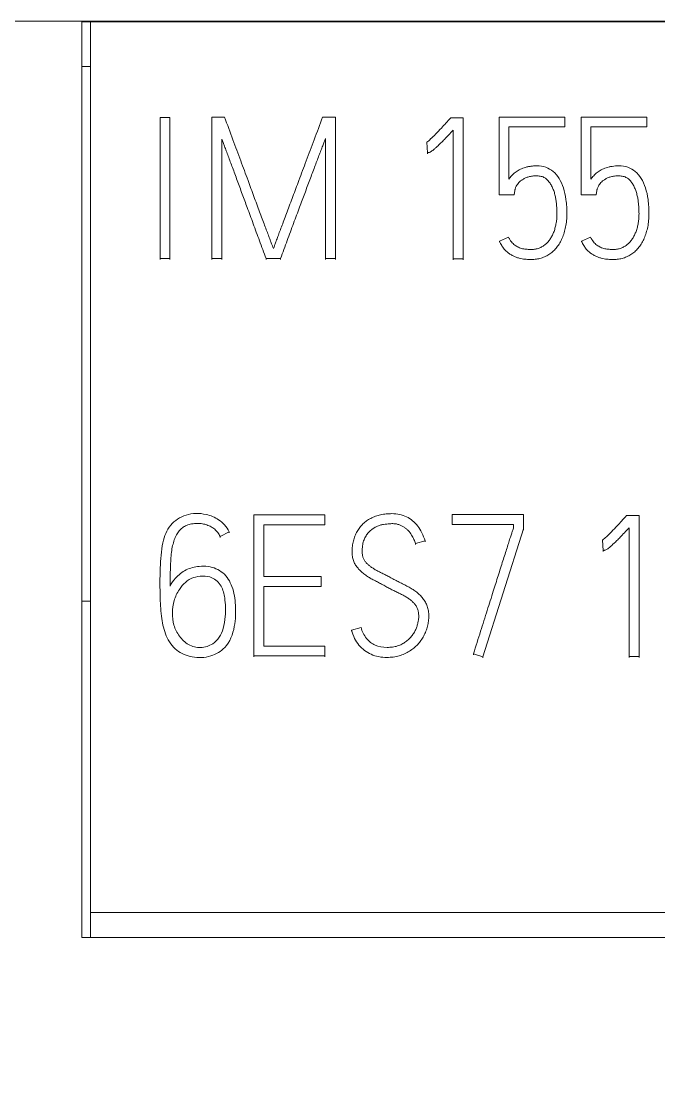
# Model space of a CAD drawing. Header units: millimetres. Extents: x 1359 to 3577, y 1336 to 3557.
# Drawn here: x 2545.79 to 2552.95, y 3041.61 to 3053.56 of the extents above; entities that cross this region are included whole.
import ezdxf

# ---------------------------------------------------------------- set-up
doc = ezdxf.new("R2010")
doc.units = ezdxf.units.MM
doc.set_wipeout_variables(frame=1)
doc.layers.add('000-PI-Oprema', color=30, linetype='Continuous', lineweight=5)

msp = doc.modelspace()

# ---------------------------------------------------------------- wipeouts: each hides what was drawn before it
msp.add_wipeout([(2541.571, 3053.556), (2576.371, 3053.556), (2576.371, 2906.55), (2541.571, 2906.55)])

# ---------------------------------------------------------------- next in the draw order: linework, layer by layer
at = {"color": 0, "linetype": 'ByBlock', "lineweight": 0, "ltscale": 0.25}
msp.add_lwpolyline([(2541.571, 3053.556), (2576.371, 3053.556), (2576.371, 2906.55), (2541.571, 2906.55), (2541.571, 3053.556)], dxfattribs=at)
at = {"layer": '000-PI-Oprema', "color": 0, "linetype": 'ByBlock', "lineweight": 0}
for p, q in [((2546.471, 3053.556), (2541.571, 3053.556)), ((2546.571, 3053.55), (2546.471, 3053.55)), ((2571.371, 3053.55), (2546.571, 3053.55)), ((2546.571, 3053.55), (2546.571, 3043.556)), ((2546.571, 3053.05), (2546.471, 3053.05)), ((2547.461, 3052.477), (2547.35, 3052.477)), ((2547.35, 3052.477), (2547.35, 3050.895)), ((2547.461, 3050.895), (2547.461, 3052.477)), ((2547.932, 3052.482), (2547.932, 3050.895)), ((2548.074, 3052.482), (2547.932, 3052.482)), ((2549.318, 3052.482), (2549.174, 3052.482)), ((2549.318, 3050.895), (2549.318, 3052.482)), ((2550.612, 3052.473), (2550.752, 3052.473)), ((2550.752, 3052.473), (2550.752, 3050.892)), ((2551.893, 3052.482), (2551.154, 3052.482)), ((2551.154, 3052.482), (2551.154, 3051.61)), ((2551.893, 3052.372), (2551.893, 3052.482)), ((2552.814, 3052.482), (2552.075, 3052.482)), ((2552.075, 3052.482), (2552.075, 3051.61)), ((2552.814, 3052.372), (2552.814, 3052.482)), ((2551.265, 3051.786), (2551.265, 3052.372)), ((2551.265, 3052.372), (2551.893, 3052.372)), ((2552.186, 3051.786), (2552.186, 3052.372)), ((2552.186, 3052.372), (2552.814, 3052.372)), ((2548.045, 3050.895), (2548.045, 3052.235)), ((2549.205, 3052.24), (2549.205, 3050.895)), ((2550.641, 3050.892), (2550.641, 3052.336)), ((2550.343, 3052.198), (2550.343, 3052.186)), ((2550.35, 3052.081), (2550.343, 3052.198)), ((2550.35, 3052.081), (2550.35, 3052.068)), ((2551.322, 3051.61), (2551.331, 3051.658)), ((2551.331, 3051.658), (2551.331, 3051.646)), ((2552.243, 3051.61), (2552.252, 3051.658)), ((2552.252, 3051.658), (2552.252, 3051.646)), ((2551.154, 3051.61), (2551.322, 3051.61)), ((2552.075, 3051.61), (2552.243, 3051.61)), ((2551.915, 3051.392), (2551.915, 3051.404)), ((2552.836, 3051.392), (2552.836, 3051.404)), ((2551.26, 3051.135), (2551.158, 3051.088)), ((2551.158, 3051.088), (2551.158, 3051.076)), ((2552.181, 3051.135), (2552.079, 3051.088)), ((2552.079, 3051.088), (2552.079, 3051.076)), ((2547.35, 3050.895), (2547.461, 3050.895)), ((2547.35, 3050.895), (2547.35, 3050.882)), ((2547.461, 3050.895), (2547.461, 3050.882)), ((2547.932, 3050.895), (2547.932, 3050.882)), ((2547.932, 3050.895), (2548.045, 3050.895)), ((2548.045, 3050.895), (2548.045, 3050.882)), ((2548.54, 3050.895), (2548.54, 3050.882)), ((2548.54, 3050.895), (2548.702, 3050.895)), ((2548.702, 3050.895), (2548.702, 3050.882)), ((2549.205, 3050.895), (2549.318, 3050.895)), ((2549.205, 3050.895), (2549.205, 3050.882)), ((2549.318, 3050.895), (2549.318, 3050.882)), ((2550.641, 3050.892), (2550.641, 3050.88)), ((2550.752, 3050.892), (2550.641, 3050.892)), ((2550.752, 3050.892), (2550.752, 3050.88)), ((2549.201, 3048.018), (2548.404, 3048.018)), ((2548.404, 3048.018), (2548.404, 3046.436)), ((2549.201, 3047.906), (2549.201, 3048.018)), ((2551.429, 3048.02), (2550.63, 3048.02)), ((2550.63, 3048.02), (2550.63, 3047.908)), ((2551.429, 3047.86), (2551.429, 3048.02)), ((2552.585, 3048.009), (2552.725, 3048.009)), ((2552.725, 3048.009), (2552.725, 3046.429)), ((2548.127, 3047.829), (2548.025, 3047.776)), ((2548.127, 3047.829), (2548.127, 3047.816)), ((2548.515, 3047.325), (2548.515, 3047.906)), ((2548.515, 3047.906), (2549.201, 3047.906)), ((2550.63, 3047.908), (2551.318, 3047.908)), ((2550.974, 3046.425), (2551.429, 3047.86)), ((2551.318, 3047.908), (2551.318, 3047.877)), ((2551.429, 3047.86), (2551.429, 3047.847)), ((2552.614, 3046.429), (2552.614, 3047.873)), ((2548.025, 3047.776), (2548.025, 3047.763)), ((2550.215, 3047.697), (2550.324, 3047.728)), ((2550.215, 3047.697), (2550.215, 3047.684)), ((2550.324, 3047.728), (2550.324, 3047.715)), ((2552.316, 3047.735), (2552.316, 3047.722)), ((2552.323, 3047.618), (2552.316, 3047.735)), ((2549.505, 3047.607), (2549.505, 3047.595)), ((2552.323, 3047.618), (2552.323, 3047.605)), ((2549.159, 3047.325), (2548.515, 3047.325)), ((2549.159, 3047.215), (2549.159, 3047.325)), ((2547.349, 3047.237), (2547.349, 3047.224)), ((2548.515, 3046.546), (2548.515, 3047.215)), ((2548.515, 3047.215), (2549.159, 3047.215)), ((2546.471, 3047.05), (2546.571, 3047.05)), ((2548.198, 3046.92), (2548.198, 3046.933)), ((2550.366, 3046.87), (2550.366, 3046.882)), ((2549.607, 3046.755), (2549.498, 3046.724)), ((2549.498, 3046.724), (2549.498, 3046.711)), ((2549.201, 3046.546), (2548.515, 3046.546)), ((2549.201, 3046.436), (2549.201, 3046.546)), ((2548.404, 3046.436), (2548.404, 3046.423)), ((2548.404, 3046.436), (2549.201, 3046.436)), ((2549.201, 3046.436), (2549.201, 3046.423)), ((2550.867, 3046.46), (2550.867, 3046.447)), ((2550.867, 3046.46), (2550.974, 3046.425)), ((2550.974, 3046.425), (2550.974, 3046.412)), ((2552.725, 3046.429), (2552.614, 3046.429)), ((2552.614, 3046.429), (2552.614, 3046.416)), ((2552.725, 3046.429), (2552.725, 3046.416)), ((2571.371, 3043.556), (2546.571, 3043.556)), ((2546.571, 3043.556), (2546.571, 3043.275)), ((2571.471, 3043.275), (2546.471, 3043.275))]:
    msp.add_line(p, q, dxfattribs=at)
for points, knots in [([(2546.471, 3053.556), (2546.471, 3051.964), (2546.471, 3048.538), (2546.471, 3045.11), (2546.471, 3043.275)], [0, 0, 0, 0, 0.464934, 1, 1, 1, 1]), ([(2548.624, 3051.007), (2548.622, 3051.012), (2548.615, 3051.026), (2548.604, 3051.054), (2548.589, 3051.094), (2548.57, 3051.144), (2548.548, 3051.203), (2548.523, 3051.269), (2548.496, 3051.342), (2548.466, 3051.421), (2548.435, 3051.504), (2548.403, 3051.592), (2548.37, 3051.681), (2548.322, 3051.814), (2548.253, 3051.996), (2548.166, 3052.233), (2548.105, 3052.397), (2548.074, 3052.482)], [0, 0, 0, 0, 0.010517, 0.029578, 0.057191, 0.091739, 0.131602, 0.17678, 0.226508, 0.280023, 0.337325, 0.396884, 0.457174, 0.518195, 0.6666, 0.827202, 1, 1, 1, 1]), ([(2549.174, 3052.482), (2549.143, 3052.397), (2549.082, 3052.233), (2548.993, 3051.995), (2548.924, 3051.814), (2548.874, 3051.681), (2548.841, 3051.592), (2548.809, 3051.504), (2548.777, 3051.421), (2548.748, 3051.342), (2548.72, 3051.269), (2548.695, 3051.203), (2548.673, 3051.144), (2548.655, 3051.094), (2548.641, 3051.054), (2548.631, 3051.026), (2548.626, 3051.012), (2548.624, 3051.007)], [0, 0, 0, 0, 0.172856, 0.333623, 0.482302, 0.543591, 0.604043, 0.663657, 0.720959, 0.774475, 0.824205, 0.869357, 0.90914, 0.943554, 0.970979, 0.989794, 1, 1, 1, 1]), ([(2550.343, 3052.198), (2550.358, 3052.21), (2550.392, 3052.24), (2550.446, 3052.294), (2550.503, 3052.353), (2550.559, 3052.414), (2550.594, 3052.453), (2550.612, 3052.473)], [0, 0, 0, 0, 0.14828, 0.351812, 0.596934, 0.786757, 1, 1, 1, 1]), ([(2548.045, 3052.235), (2548.049, 3052.223), (2548.059, 3052.195), (2548.075, 3052.151), (2548.094, 3052.099), (2548.116, 3052.041), (2548.139, 3051.979), (2548.164, 3051.913), (2548.19, 3051.843), (2548.217, 3051.77), (2548.245, 3051.694), (2548.272, 3051.618), (2548.3, 3051.542), (2548.342, 3051.432), (2548.396, 3051.282), (2548.467, 3051.091), (2548.515, 3050.961), (2548.54, 3050.895)], [0, 0, 0, 0, 0.027797, 0.061126, 0.099988, 0.14327, 0.189861, 0.23976, 0.292286, 0.346758, 0.403177, 0.460328, 0.516996, 0.573181, 0.708838, 0.851111, 1, 1, 1, 1]), ([(2548.702, 3050.895), (2548.727, 3050.962), (2548.776, 3051.093), (2548.847, 3051.286), (2548.904, 3051.436), (2548.945, 3051.548), (2548.974, 3051.625), (2549.002, 3051.701), (2549.03, 3051.776), (2549.058, 3051.849), (2549.084, 3051.919), (2549.109, 3051.986), (2549.133, 3052.048), (2549.155, 3052.105), (2549.174, 3052.157), (2549.191, 3052.201), (2549.201, 3052.228), (2549.205, 3052.24)], [0, 0, 0, 0, 0.150097, 0.292972, 0.428623, 0.485357, 0.542309, 0.599481, 0.655764, 0.710053, 0.762346, 0.812025, 0.858473, 0.901688, 0.940344, 0.973115, 1, 1, 1, 1]), ([(2550.641, 3052.336), (2550.623, 3052.317), (2550.59, 3052.282), (2550.544, 3052.234), (2550.505, 3052.194), (2550.472, 3052.162), (2550.444, 3052.137), (2550.421, 3052.116), (2550.402, 3052.102), (2550.387, 3052.091), (2550.375, 3052.086), (2550.365, 3052.083), (2550.357, 3052.082), (2550.353, 3052.081), (2550.35, 3052.081)], [0, 0, 0, 0, 0.200504, 0.370797, 0.510902, 0.6264, 0.722885, 0.800448, 0.861213, 0.907383, 0.939504, 0.963232, 0.983337, 1, 1, 1, 1]), ([(2551.158, 3051.088), (2551.166, 3051.072), (2551.182, 3051.042), (2551.21, 3051.001), (2551.242, 3050.969), (2551.276, 3050.944), (2551.31, 3050.924), (2551.345, 3050.909), (2551.379, 3050.898), (2551.412, 3050.89), (2551.443, 3050.887), (2551.472, 3050.885), (2551.496, 3050.884), (2551.53, 3050.883), (2551.573, 3050.886), (2551.627, 3050.898), (2551.678, 3050.918), (2551.725, 3050.945), (2551.767, 3050.979), (2551.804, 3051.021), (2551.837, 3051.069), (2551.864, 3051.124), (2551.886, 3051.184), (2551.903, 3051.25), (2551.913, 3051.321), (2551.917, 3051.424), (2551.91, 3051.548), (2551.882, 3051.683), (2551.834, 3051.792), (2551.767, 3051.874), (2551.679, 3051.925), (2551.6, 3051.935), (2551.541, 3051.933), (2551.503, 3051.929), (2551.468, 3051.922), (2551.436, 3051.913), (2551.407, 3051.902), (2551.38, 3051.889), (2551.356, 3051.874), (2551.334, 3051.859), (2551.313, 3051.842), (2551.295, 3051.824), (2551.279, 3051.805), (2551.269, 3051.793), (2551.265, 3051.786)], [0, 0, 0, 0, 0.024069, 0.045895, 0.065947, 0.084694, 0.102332, 0.119106, 0.135048, 0.150058, 0.164263, 0.177124, 0.187995, 0.196882, 0.221955, 0.246228, 0.270266, 0.294235, 0.318316, 0.3431, 0.368916, 0.395996, 0.424718, 0.455141, 0.487371, 0.521739, 0.59301, 0.653818, 0.706175, 0.751859, 0.794087, 0.838462, 0.856298, 0.873015, 0.888721, 0.903495, 0.9174, 0.930548, 0.943125, 0.955271, 0.967063, 0.978466, 0.989425, 1, 1, 1, 1]), ([(2552.079, 3051.088), (2552.087, 3051.072), (2552.103, 3051.042), (2552.131, 3051.001), (2552.163, 3050.969), (2552.197, 3050.944), (2552.231, 3050.924), (2552.266, 3050.909), (2552.3, 3050.898), (2552.333, 3050.89), (2552.364, 3050.887), (2552.393, 3050.885), (2552.417, 3050.884), (2552.451, 3050.883), (2552.494, 3050.886), (2552.548, 3050.898), (2552.599, 3050.918), (2552.646, 3050.945), (2552.688, 3050.979), (2552.725, 3051.021), (2552.758, 3051.069), (2552.785, 3051.124), (2552.807, 3051.184), (2552.824, 3051.25), (2552.834, 3051.321), (2552.838, 3051.424), (2552.831, 3051.548), (2552.803, 3051.683), (2552.755, 3051.792), (2552.688, 3051.874), (2552.6, 3051.925), (2552.521, 3051.935), (2552.461, 3051.933), (2552.424, 3051.929), (2552.389, 3051.922), (2552.357, 3051.913), (2552.328, 3051.902), (2552.301, 3051.889), (2552.277, 3051.874), (2552.255, 3051.859), (2552.234, 3051.842), (2552.216, 3051.824), (2552.2, 3051.805), (2552.19, 3051.793), (2552.186, 3051.786)], [0, 0, 0, 0, 0.024069, 0.045895, 0.065947, 0.084694, 0.102332, 0.119106, 0.135048, 0.150058, 0.164263, 0.177124, 0.187995, 0.196882, 0.221955, 0.246228, 0.270266, 0.294235, 0.318316, 0.3431, 0.368916, 0.395996, 0.424718, 0.455141, 0.487371, 0.521739, 0.59301, 0.653818, 0.706175, 0.751859, 0.794087, 0.838462, 0.856298, 0.873015, 0.888721, 0.903495, 0.9174, 0.930548, 0.943125, 0.955271, 0.967063, 0.978466, 0.989425, 1, 1, 1, 1]), ([(2551.331, 3051.658), (2551.331, 3051.661), (2551.332, 3051.666), (2551.336, 3051.677), (2551.34, 3051.692), (2551.348, 3051.709), (2551.36, 3051.727), (2551.376, 3051.747), (2551.396, 3051.766), (2551.422, 3051.783), (2551.452, 3051.8), (2551.488, 3051.813), (2551.532, 3051.82), (2551.579, 3051.823), (2551.626, 3051.818), (2551.668, 3051.802), (2551.701, 3051.774), (2551.728, 3051.739), (2551.751, 3051.699), (2551.768, 3051.656), (2551.782, 3051.611), (2551.792, 3051.564), (2551.798, 3051.517), (2551.801, 3051.473), (2551.803, 3051.433), (2551.804, 3051.391), (2551.803, 3051.345), (2551.796, 3051.294), (2551.786, 3051.245), (2551.772, 3051.199), (2551.754, 3051.156), (2551.732, 3051.117), (2551.706, 3051.082), (2551.676, 3051.053), (2551.641, 3051.028), (2551.603, 3051.009), (2551.562, 3050.998), (2551.524, 3050.995), (2551.493, 3050.996), (2551.468, 3050.998), (2551.443, 3051), (2551.419, 3051.004), (2551.396, 3051.011), (2551.373, 3051.02), (2551.351, 3051.031), (2551.331, 3051.045), (2551.311, 3051.062), (2551.292, 3051.082), (2551.275, 3051.107), (2551.265, 3051.125), (2551.26, 3051.135)], [0, 0, 0, 0, 0.003835, 0.010291, 0.019409, 0.030552, 0.043292, 0.05784, 0.074033, 0.091897, 0.111744, 0.133944, 0.159245, 0.188187, 0.215554, 0.240583, 0.265389, 0.291021, 0.31727, 0.344637, 0.372616, 0.400483, 0.428409, 0.454895, 0.478324, 0.498718, 0.529219, 0.559061, 0.588457, 0.616902, 0.643928, 0.66984, 0.694837, 0.719271, 0.743714, 0.768159, 0.792837, 0.81861, 0.833136, 0.847541, 0.86185, 0.876011, 0.890073, 0.904195, 0.91847, 0.932995, 0.947925, 0.96372, 0.980987, 1, 1, 1, 1]), ([(2552.252, 3051.658), (2552.252, 3051.661), (2552.253, 3051.666), (2552.257, 3051.677), (2552.261, 3051.692), (2552.269, 3051.709), (2552.281, 3051.727), (2552.297, 3051.747), (2552.317, 3051.766), (2552.343, 3051.783), (2552.373, 3051.8), (2552.409, 3051.813), (2552.453, 3051.82), (2552.5, 3051.823), (2552.547, 3051.818), (2552.589, 3051.802), (2552.622, 3051.774), (2552.649, 3051.739), (2552.672, 3051.699), (2552.689, 3051.656), (2552.702, 3051.611), (2552.713, 3051.564), (2552.718, 3051.517), (2552.722, 3051.473), (2552.724, 3051.433), (2552.725, 3051.391), (2552.724, 3051.345), (2552.717, 3051.294), (2552.707, 3051.245), (2552.693, 3051.199), (2552.674, 3051.156), (2552.653, 3051.117), (2552.627, 3051.082), (2552.597, 3051.053), (2552.562, 3051.028), (2552.524, 3051.009), (2552.482, 3050.998), (2552.445, 3050.995), (2552.414, 3050.996), (2552.389, 3050.998), (2552.364, 3051), (2552.34, 3051.004), (2552.317, 3051.011), (2552.294, 3051.02), (2552.272, 3051.031), (2552.252, 3051.045), (2552.231, 3051.062), (2552.213, 3051.082), (2552.196, 3051.107), (2552.186, 3051.125), (2552.181, 3051.135)], [0, 0, 0, 0, 0.003835, 0.010291, 0.019409, 0.030552, 0.043292, 0.05784, 0.074033, 0.091897, 0.111744, 0.133944, 0.159245, 0.188187, 0.215554, 0.240583, 0.265389, 0.291021, 0.31727, 0.344637, 0.372616, 0.400483, 0.428409, 0.454895, 0.478324, 0.498718, 0.529219, 0.559061, 0.588457, 0.616902, 0.643928, 0.66984, 0.694837, 0.719271, 0.743714, 0.768159, 0.792837, 0.81861, 0.833136, 0.847541, 0.86185, 0.876011, 0.890073, 0.904195, 0.91847, 0.932995, 0.947925, 0.96372, 0.980987, 1, 1, 1, 1]), ([(2547.463, 3047.219), (2547.48, 3047.251), (2547.529, 3047.32), (2547.637, 3047.411), (2547.772, 3047.442), (2547.917, 3047.443), (2548.07, 3047.38), (2548.174, 3047.207), (2548.203, 3046.995), (2548.196, 3046.759), (2548.114, 3046.53), (2547.915, 3046.416), (2547.716, 3046.408), (2547.522, 3046.485), (2547.408, 3046.657), (2547.362, 3046.863), (2547.348, 3047.119), (2547.349, 3047.404), (2547.366, 3047.683), (2547.448, 3047.914), (2547.643, 3048.038), (2547.845, 3048.039), (2548.024, 3047.968), (2548.096, 3047.885), (2548.127, 3047.829)], [0, 0, 0, 0, 0.02393, 0.058436, 0.092901, 0.11565, 0.156418, 0.198436, 0.246788, 0.301667, 0.360628, 0.402199, 0.449294, 0.491817, 0.537613, 0.583052, 0.635408, 0.713089, 0.778029, 0.827146, 0.873729, 0.924655, 0.959173, 1, 1, 1, 1]), ([(2548.025, 3047.776), (2548.017, 3047.791), (2547.999, 3047.82), (2547.965, 3047.857), (2547.923, 3047.885), (2547.876, 3047.906), (2547.825, 3047.919), (2547.767, 3047.923), (2547.707, 3047.918), (2547.649, 3047.903), (2547.601, 3047.876), (2547.563, 3047.838), (2547.531, 3047.791), (2547.508, 3047.735), (2547.49, 3047.67), (2547.477, 3047.596), (2547.47, 3047.514), (2547.466, 3047.423), (2547.464, 3047.324), (2547.463, 3047.255), (2547.463, 3047.219)], [0, 0, 0, 0, 0.043481, 0.085549, 0.127923, 0.170971, 0.214845, 0.260884, 0.317917, 0.367656, 0.41257, 0.456833, 0.503792, 0.555243, 0.612421, 0.675966, 0.746378, 0.823872, 0.908402, 1, 1, 1, 1]), ([(2549.498, 3046.724), (2549.507, 3046.693), (2549.53, 3046.633), (2549.579, 3046.555), (2549.642, 3046.494), (2549.718, 3046.449), (2549.804, 3046.423), (2549.889, 3046.416), (2549.967, 3046.421), (2550.033, 3046.434), (2550.094, 3046.457), (2550.149, 3046.487), (2550.199, 3046.522), (2550.242, 3046.563), (2550.279, 3046.609), (2550.31, 3046.659), (2550.335, 3046.712), (2550.353, 3046.768), (2550.364, 3046.825), (2550.367, 3046.883), (2550.363, 3046.939), (2550.351, 3046.992), (2550.33, 3047.039), (2550.301, 3047.08), (2550.269, 3047.117), (2550.231, 3047.15), (2550.189, 3047.179), (2550.144, 3047.207), (2550.096, 3047.232), (2550.047, 3047.256), (2549.998, 3047.281), (2549.951, 3047.306), (2549.906, 3047.33), (2549.864, 3047.352), (2549.823, 3047.372), (2549.784, 3047.391), (2549.749, 3047.412), (2549.717, 3047.433), (2549.689, 3047.455), (2549.664, 3047.479), (2549.644, 3047.506), (2549.629, 3047.535), (2549.62, 3047.569), (2549.617, 3047.614), (2549.621, 3047.667), (2549.632, 3047.725), (2549.654, 3047.772), (2549.681, 3047.811), (2549.712, 3047.844), (2549.746, 3047.869), (2549.782, 3047.888), (2549.819, 3047.903), (2549.857, 3047.911), (2549.892, 3047.915), (2549.924, 3047.918), (2549.957, 3047.92), (2549.992, 3047.918), (2550.028, 3047.91), (2550.061, 3047.897), (2550.089, 3047.88), (2550.115, 3047.861), (2550.138, 3047.839), (2550.157, 3047.816), (2550.174, 3047.792), (2550.187, 3047.767), (2550.199, 3047.742), (2550.208, 3047.719), (2550.213, 3047.704), (2550.215, 3047.697)], [0, 0, 0, 0, 0.030216, 0.057834, 0.084112, 0.110126, 0.13699, 0.166062, 0.187444, 0.207786, 0.227532, 0.246694, 0.265147, 0.28321, 0.301078, 0.318906, 0.33698, 0.354995, 0.372624, 0.390132, 0.408102, 0.424528, 0.439934, 0.454952, 0.469937, 0.485134, 0.500714, 0.516729, 0.533253, 0.550073, 0.566929, 0.583824, 0.598837, 0.613277, 0.627146, 0.64033, 0.652736, 0.664395, 0.675364, 0.685785, 0.695827, 0.705789, 0.716159, 0.727332, 0.74751, 0.765141, 0.780786, 0.795151, 0.808601, 0.821478, 0.833928, 0.845962, 0.857807, 0.868933, 0.878649, 0.88698, 0.899043, 0.910208, 0.920757, 0.930874, 0.940594, 0.950061, 0.959303, 0.96829, 0.9771, 0.985473, 0.993098, 1, 1, 1, 1]), ([(2550.324, 3047.728), (2550.314, 3047.758), (2550.292, 3047.816), (2550.245, 3047.893), (2550.186, 3047.954), (2550.116, 3047.999), (2550.037, 3048.026), (2549.959, 3048.033), (2549.888, 3048.029), (2549.826, 3048.02), (2549.768, 3048.003), (2549.715, 3047.98), (2549.668, 3047.952), (2549.626, 3047.917), (2549.59, 3047.876), (2549.56, 3047.831), (2549.536, 3047.78), (2549.518, 3047.725), (2549.507, 3047.666), (2549.504, 3047.608), (2549.507, 3047.553), (2549.518, 3047.505), (2549.538, 3047.463), (2549.564, 3047.426), (2549.594, 3047.392), (2549.629, 3047.361), (2549.668, 3047.333), (2549.71, 3047.307), (2549.755, 3047.283), (2549.802, 3047.259), (2549.849, 3047.234), (2549.895, 3047.208), (2549.94, 3047.184), (2549.985, 3047.162), (2550.028, 3047.141), (2550.069, 3047.121), (2550.108, 3047.1), (2550.143, 3047.077), (2550.174, 3047.053), (2550.201, 3047.026), (2550.224, 3046.996), (2550.241, 3046.963), (2550.251, 3046.924), (2550.254, 3046.885), (2550.251, 3046.846), (2550.245, 3046.809), (2550.234, 3046.769), (2550.22, 3046.73), (2550.199, 3046.691), (2550.173, 3046.655), (2550.142, 3046.621), (2550.105, 3046.591), (2550.063, 3046.565), (2550.014, 3046.544), (2549.958, 3046.533), (2549.873, 3046.527), (2549.763, 3046.543), (2549.656, 3046.628), (2549.616, 3046.71), (2549.607, 3046.755)], [0, 0, 0, 0, 0.029502, 0.056552, 0.082213, 0.107035, 0.131706, 0.157625, 0.177725, 0.196768, 0.215008, 0.232485, 0.249262, 0.265692, 0.282067, 0.298646, 0.315747, 0.333416, 0.35172, 0.370963, 0.387214, 0.402039, 0.415923, 0.429557, 0.443355, 0.457518, 0.472137, 0.48722, 0.502837, 0.518847, 0.535063, 0.551489, 0.567151, 0.582304, 0.596956, 0.611001, 0.624363, 0.637091, 0.649186, 0.660727, 0.671894, 0.683121, 0.695107, 0.708316, 0.719066, 0.730707, 0.743348, 0.756492, 0.769735, 0.783289, 0.797204, 0.811603, 0.826753, 0.842746, 0.859925, 0.878764, 0.920226, 0.957605, 1, 1, 1, 1]), ([(2552.316, 3047.735), (2552.331, 3047.747), (2552.365, 3047.776), (2552.419, 3047.831), (2552.476, 3047.89), (2552.532, 3047.951), (2552.567, 3047.989), (2552.585, 3048.009)], [0, 0, 0, 0, 0.14828, 0.351812, 0.596934, 0.786757, 1, 1, 1, 1]), ([(2551.318, 3047.877), (2551.317, 3047.874), (2551.313, 3047.864), (2551.306, 3047.842), (2551.295, 3047.808), (2551.28, 3047.763), (2551.263, 3047.709), (2551.243, 3047.646), (2551.221, 3047.576), (2551.197, 3047.5), (2551.171, 3047.419), (2551.144, 3047.335), (2551.117, 3047.249), (2551.076, 3047.119), (2551.02, 3046.94), (2550.945, 3046.706), (2550.894, 3046.544), (2550.867, 3046.46)], [0, 0, 0, 0, 0.006664, 0.022274, 0.046836, 0.07897, 0.117297, 0.161819, 0.211415, 0.264968, 0.322476, 0.382404, 0.443215, 0.50491, 0.65714, 0.82217, 1, 1, 1, 1]), ([(2552.614, 3047.873), (2552.596, 3047.854), (2552.563, 3047.819), (2552.517, 3047.77), (2552.478, 3047.731), (2552.445, 3047.699), (2552.417, 3047.673), (2552.394, 3047.653), (2552.375, 3047.638), (2552.36, 3047.628), (2552.348, 3047.622), (2552.338, 3047.62), (2552.33, 3047.618), (2552.325, 3047.618), (2552.323, 3047.618)], [0, 0, 0, 0, 0.200504, 0.370797, 0.510902, 0.6264, 0.722885, 0.800448, 0.861213, 0.907383, 0.939504, 0.963232, 0.983337, 1, 1, 1, 1]), ([(2547.932, 3047.312), (2547.975, 3047.294), (2548.047, 3047.223), (2548.085, 3047.062), (2548.087, 3046.9), (2548.063, 3046.717), (2547.975, 3046.567), (2547.806, 3046.517), (2547.664, 3046.551), (2547.561, 3046.652), (2547.498, 3046.778), (2547.485, 3046.918), (2547.501, 3047.057), (2547.556, 3047.174), (2547.631, 3047.265), (2547.722, 3047.32), (2547.828, 3047.333), (2547.9, 3047.326), (2547.932, 3047.312)], [0, 0, 0, 0, 0.0625, 0.125, 0.21875, 0.28125, 0.375, 0.4375, 0.5, 0.5625, 0.625, 0.6875, 0.75, 0.8125, 0.859375, 0.90625, 0.953125, 1, 1, 1, 1])]:
    msp.add_open_spline(points, degree=3, knots=knots, dxfattribs=at)

doc.saveas('drawing.dxf')
